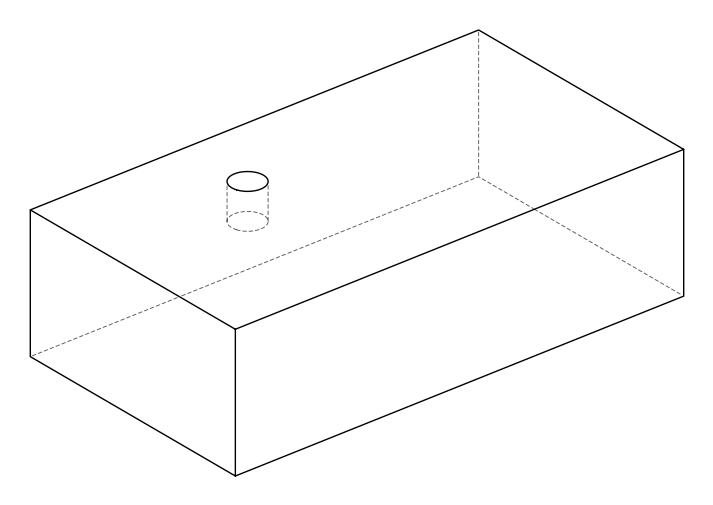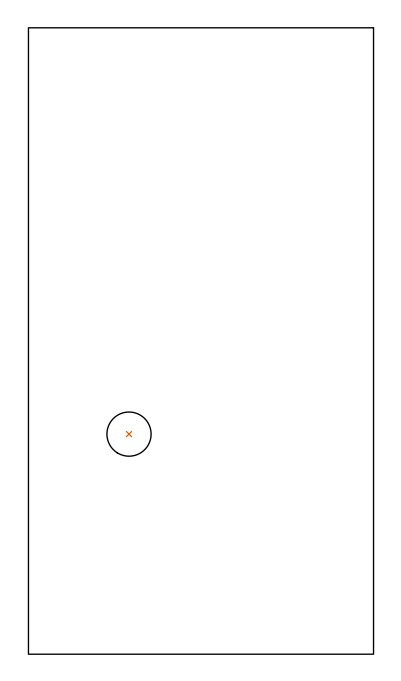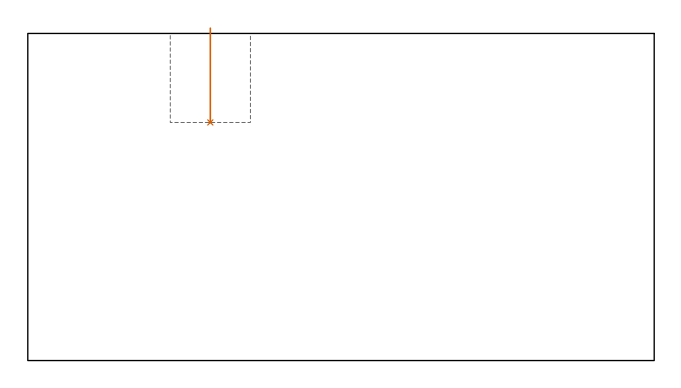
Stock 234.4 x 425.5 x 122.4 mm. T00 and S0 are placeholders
(PLAN: 1 operations, 0 tool changes, 0.1 min)
(1 INDEXABLE_INSERT_DRILL_BLIND_HOLE_FROM_SOLID | STEP1POCKET | UGT0302_009 | 0.14 min | 23516 mm3)
(TOOL UGT0302_009 | Indexable Insert Drill 30mm | D30 PA180 FL50 Z2)
(OP 1 INDEXABLE_INSERT_DRILL_BLIND_HOLE_FROM_SOLID)
G17 G21 G94 G90
T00 M6
G54
G17 G0 G90 X68.3 Y149.5 S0 M3
G43 Z132.4 H0
G94 G81 G98 Z89.1 F250. R124.4
G80
M5
M2
